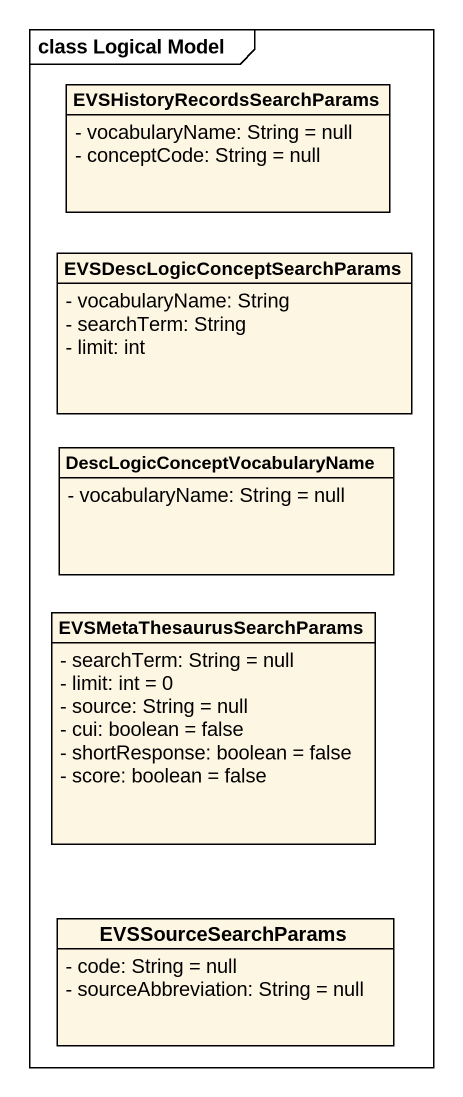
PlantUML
@startuml
mainframe class Logical Model
hide circle
hide empty members
skinparam classAttributeIconSize 0
class "EVSHistoryRecordsSearchParams" as EVSHistoryRecordsSearchParam {
  - vocabularyName: String = null
  - conceptCode: String = null
}
class "EVSDescLogicConceptSearchParams" as EVSDescLogicConceptSearchPar {
  - vocabularyName: String
  - searchTerm: String
  - limit: int
}
class "DescLogicConceptVocabularyName" as DescLogicConceptVocabularyNa {
  - vocabularyName: String = null
}
class EVSMetaThesaurusSearchParams {
  - searchTerm: String = null
  - limit: int = 0
  - source: String = null
  - cui: boolean = false
  - shortResponse: boolean = false
  - score: boolean = false
}
class EVSSourceSearchParams {
  - code: String = null
  - sourceAbbreviation: String = null
}
@enduml
